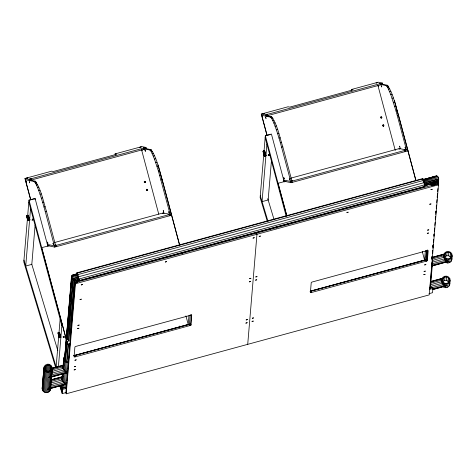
<?xml version="1.0" encoding="UTF-8"?>
<svg xmlns="http://www.w3.org/2000/svg" width="476" height="476" viewBox="0 0 476 476"><rect width="100%" height="100%" fill="white"/><g stroke="black" fill="none" stroke-linecap="round" stroke-linejoin="round"><path stroke-width="0.71" d="M44.679 367.692C43.911 372.529 52.229 372.625 51.509 367.752C50.599 362.807 43.036 365.128 44.494 369.882M430.59 286.017L430.078 288.283M68.526 361.867L69.865 343.392M70.02 341.173L74.399 280.566L72.203 278.865L71.489 276.502L72.679 274.866L77.392 273.765M434.778 185.241L434.939 183.022L436.266 182.57L438.313 180.392L438.015 184.081L438.313 180.392M65.039 360.54L71.608 277.681L77.993 275.943L78.832 280.191L78.439 279.513M66.67 361.825L68.08 344.106M68.312 341.155L73.179 279.876L78.814 278.305M76.791 280.608L76.612 282.833L76.791 280.608L74.399 280.566L68.883 341.131M426.038 257.224L426.27 254.279M431.875 183.498L431.702 185.711L431.91 183.742M433.493 185.158L433.672 182.939L430.78 183.641M77.606 279.953L77.421 282.173L77.606 279.953L79.04 279.579M431.964 258.522L432.143 256.314M432.44 252.625L432.619 250.418M432.922 246.729L433.041 245.259M433.398 240.832L433.517 239.363M68.669 314.684L68.788 313.208M69.091 309.513L69.27 307.294M69.573 303.599L69.752 301.379M70.055 297.684L70.24 295.471M70.537 291.776L70.662 290.295M70.96 286.6L71.144 284.386M71.442 280.691L71.626 278.472L71.418 280.673M77.618 280.739L77.499 282.22L77.6 280.751M431.809 185.241L431.934 183.76M431.994 258.391L432.178 256.165M432.422 253.208L432.601 250.983M432.904 247.282L433.089 245.063M433.392 241.362L433.511 239.88M433.88 235.436L433.999 233.954M434.362 229.515L434.487 228.034M435.272 218.407L435.397 216.925M435.76 212.486L435.885 211.005M436.248 206.56L436.367 205.079M438.128 183.647L75.095 282.56L65.849 392.623L66.206 393.795L429.239 294.882L438.485 184.819L438.128 183.647L438.432 179.904L438.158 182.849M28.167 215.271L26.745 215.658L27.061 217.722L28.096 220.543L29.518 220.162M27.412 218.906L23.8 261.931L55.621 367.442M27.662 215.961L28.994 200.104L35.081 198.45L47.892 246.366M28.566 215.176L26.745 215.658L28.096 220.543L29.923 220.001M30.559 208.399L25.716 266.03L31.809 264.37L35.099 225.213M34.98 199.682L35.081 198.45M50.587 388.6C50.795 393.836 42.15 393.92 42.162 388.713L43.881 368.251C43.798 365.604 46.6 363.604 49.099 364.271C53.621 365.401 52.181 371.024 51.753 374.303M42.162 388.713L44 367.204M42.328 389.755L43.881 368.251M42.929 383.757L43.054 382.293M43.423 377.914L43.542 376.451M43.852 372.797L44.036 370.602M42.775 390.725L44.488 370.268L44.048 369.299M44.714 369.709L44.958 366.788M45.125 370.382L45.494 365.996M43.459 391.558L45.178 371.096L44.488 370.268M45.744 371.232L46.237 365.389M44.345 392.188L46.065 371.726L45.178 371.096M46.577 371.583L47.13 365.003M45.369 392.575L47.088 372.119L46.065 371.726M47.552 371.453L48.106 364.878M46.464 392.7L48.183 372.238L51.134 371.012L52.3 368.138M48.522 371.601L49.076 365.021M47.546 392.551L49.266 372.089M49.474 371.268L49.968 365.425M50.277 371.161L50.706 366.05M48.558 392.129L50.272 371.673M50.932 376.207L48.802 377.664L50.218 377.391L50.295 376.498L51.813 373.838L51.955 369.287M50.926 370.501L51.235 366.847M49.415 391.474L51.134 371.012M51.384 370.161L51.509 367.752M50.063 390.629L50.248 388.434M50.373 386.976L51.229 376.742M51.354 375.284L51.783 370.167M50.789 383.168L50.908 381.704M51.158 378.783L51.343 376.593M50.462 389.648L50.587 388.184M50.771 385.994L51.569 376.492M56.132 366.895L58.792 335.271M58.976 333.063L60.149 319.093M59.476 332.474L58.048 332.861L59.405 337.746L60.821 337.365M58.399 366.853L61.868 325.53M62.058 323.841L61.904 325.697L28.834 201.961M62.529 325.346L62.612 324.352M63.26 337.305L64.522 336.901L63.26 337.305L63.1 336.591M62.653 389.773L61.452 387.678L61.499 385.03M61.922 379.961L62.41 374.172M62.897 368.382L63.748 358.255L64.694 356.054M61.452 387.678L61.63 385.506M62.118 379.717L62.665 373.208M63.088 368.144L63.748 358.255M66.789 383.781L63.617 382.502L62.183 380.134L62.053 378.438L51.45 381.33M62.344 377.343L62.588 374.451M67.759 372.244C65.188 371.786 62.755 369.668 63.022 366.901L63.498 365.657L51.789 368.846M63.314 365.77L63.558 362.873M63.742 360.701L64.046 357.083M61.886 388.815L62.189 385.197M62.558 380.854L63.165 373.618M63.528 369.275L64.26 360.594L63.82 359.457M64.474 360.112L71.489 276.502L77.909 274.634M66.497 387.042L62.195 388.214L61.874 392.093L60.03 385.982M66.491 392.45L62.195 393.616L62.552 389.386L62.195 388.214M62.778 388.327L63.082 384.709M63.26 382.537L64.052 373.13M64.296 370.233L65.022 361.552L64.26 360.594M63.861 388.303L64.165 384.685M64.29 383.24L65.141 373.107M65.26 371.661L66.051 362.254L65.022 361.552M65.117 387.964L67.241 362.635L66.051 362.254M50.218 377.391L66.616 372.922L66.694 372.03L65.391 371.75L65.158 371.161L51.384 374.915L51.188 375.623L51.813 373.838M66.491 386.542L66.86 382.204M66.979 380.752L67.342 376.415M67.467 374.969L67.83 370.625M67.949 369.18L68.318 364.836M66.206 393.795L75.446 283.732L75.095 282.56M75.541 282.298L75.666 280.822L76.957 280.245M76.999 274.128L77.047 273.533L78.016 275.901M77.731 281.929L77.915 279.704M158.02 166.16L158.127 164.922L179.535 245.027M179.672 327.488L179.797 326.018M191.019 324.971L191.703 314.963L75.535 346.486L74.899 346.962L74.072 356.839L75.256 356.857L190.388 325.447L191.019 324.971L190.668 323.799L191.435 314.63M247.722 344.338L256.963 234.275L256.612 233.103M263.811 153.778L260.14 197.54L267.185 220.906M264.061 150.832L265.328 135.714L271.421 134.054L284.226 181.975M264.507 150.874L263.085 151.267L264.436 156.152L265.852 155.765M266.893 144.008L262.056 201.64L268.149 199.98L271.558 159.341M310.406 292.442L311.239 282.565L311.869 282.095L427.002 250.679L428.186 250.703L427.359 260.58L426.722 261.05L311.596 292.466C309.924 293.579 309.864 289.551 310.554 292.579M394.36 101.769L394.461 100.531L415.792 180.327M422.98 179.857L423.027 179.268M424.812 185.926L424.86 185.337M431.452 185.878L431.637 183.659M427.359 260.58L427.008 259.408L427.775 250.233M436.081 184.783L436.266 182.57L438.307 180.398L438.723 179L438.616 177.685L436.992 176.037L422.956 179.488M431.982 259.283L432.226 256.338M432.476 253.393L432.72 250.447M432.904 248.234L433.214 244.551M433.404 242.344L433.648 239.398M433.898 236.453L434.082 234.24M434.332 231.294L434.576 228.349M434.826 225.404L435.07 222.459M435.32 219.513L435.57 216.562M435.754 214.355L435.998 211.409M436.248 208.464L436.498 205.519M436.742 202.574L436.992 199.623M437.176 197.415L437.486 193.732M437.67 191.525L437.92 188.579M438.164 185.628L438.723 179L423.789 182.558M429.965 288.557L431.845 266.126M431.97 264.674L432.743 260.193L431.875 257.95M430.381 288.164L432.267 265.733M432.505 262.841L432.743 260.193M432.434 288.599L432.541 287.308L429.679 288.087M432.541 287.308L432.898 288.48L432.541 292.71L428.959 293.686M441.651 282.173L441.93 278.829L443.007 277.199L444.757 276.241L446.768 276.175L448.588 277.014L449.802 278.573L450.123 280.489L449.832 284.011L449.195 285.85L447.737 287.183L445.804 287.706L443.828 287.308L442.787 286.487M443.727 257.48L444.007 254.136L445.084 252.506L446.827 251.548L448.844 251.483L450.665 252.322L451.873 253.881L452.2 255.79L451.902 259.319L451.266 261.151L449.814 262.484L447.88 263.014L445.905 262.615M430.387 283.244L441.698 280.162L441.829 281.857L443.269 284.226L444.066 285.011L446.97 285.612L432.464 289.682M443.876 257.516L443.745 255.82L444.221 254.571L431.821 257.95M442.46 280.733L442.579 279.323L443.436 277.823L444.965 276.943L446.75 276.919L448.315 277.758L449.243 279.233L449.279 280.947L448.416 282.446L446.893 283.327L445.102 283.351L443.537 282.512L442.615 281.036L442.579 279.323M444.471 256.743L444.649 254.63L445.512 253.131L447.041 252.25L448.826 252.226L450.391 253.065L451.313 254.541L451.355 256.255L450.492 257.754L448.963 258.635L447.178 258.658L445.613 257.819L444.691 256.344L444.649 254.63M442.442 283.958L442.561 282.548L441.77 280.763M444.519 259.265L444.638 257.855L443.846 256.064M443.436 277.823L443.144 281.352L444.667 280.471L446.458 280.447L448.023 281.286L448.636 282.268M445.512 253.131L445.215 256.659L446.744 255.779L448.529 255.755L450.094 256.594L450.712 257.575M444.007 285.189L444.126 283.779L442.561 282.548M446.077 260.497L446.196 259.087L444.638 257.855M444.667 280.471L444.965 276.943M446.744 255.779L447.041 252.25M430.447 284.755L441.847 281.649L443.269 284.226L445.369 285.285L445.292 286.183L444.227 286.112M445.804 287.706L446.101 284.178L448.035 283.654L449.487 282.322L450.123 280.489M447.88 263.014L448.172 259.485L450.112 258.956L451.563 257.623L452.2 255.79M446.458 280.447L446.75 276.919M448.529 255.755L448.826 252.226M448.023 281.286L448.315 277.758M450.094 256.594L450.391 253.065M447.737 287.183L448.035 283.654M449.814 262.484L450.112 258.956M448.945 282.762L449.243 279.233M451.081 257.361L451.313 254.541M449.195 285.85L449.487 282.322M449.683 279.983L449.802 278.573M451.266 261.151L451.563 257.623M64.516 360.219L71.608 277.681M64.724 358.017L65.426 349.914M65.551 348.444L66.384 338.864M66.575 336.657L66.89 332.974M67.021 331.498L67.336 327.815M67.527 325.608L67.848 321.925M67.979 320.449L68.294 316.766M68.484 314.559L68.806 310.876M68.931 309.4L69.252 305.717M69.442 303.51L69.764 299.826M69.954 297.613L70.21 294.668M70.466 291.723L70.656 289.509M70.912 286.564L71.162 283.619M65.141 361.391L66.842 341.494M66.973 340.025L72.203 278.865L78.486 276.931M188.984 315.63L188.228 324.495L185.932 315.891M73.929 355.637L189.448 324.162L190.269 314.559M425.389 250.495L424.568 260.098L422.272 251.501M310.269 291.241L425.782 259.765L426.544 250.906M426.008 260.057L426.829 250.43M432.404 185.289L432.595 183.07M66.997 361.814L68.609 344.088M434.737 185.241L434.939 183.022M65.42 361.278L67.324 341.298M67.467 339.816L73.179 279.876L78.962 278.519M426.294 260.229L427.275 249.924M433.457 185.146L433.672 182.939L429.406 184.147M66.765 384.078L47.832 389.195L50.414 386.447L64.189 382.698L62.951 381.419L50.932 384.691L50.224 387.155L50.843 385.376L50.801 383.031L62.201 379.925L63.617 382.502M432.535 262.758L432.488 260.414L443.894 257.308L446.113 260.67L444.477 258.813L445.31 259.884L449.017 261.27L431.655 266.114M64.641 357.66C63.903 359.921 66.045 362.242 68.342 361.944M425.092 260.491L425.241 259.408M171.354 213.998L54.401 245.866L47.511 244.438L47.695 245.634L48.915 245.301M163.214 213.058L170.134 214.331L158.389 170.938L154.462 159.073L151.225 151.63L149.821 149.982L144.026 148.78M407.694 149.607L290.741 181.469L283.845 180.047L284.035 181.243M399.554 148.661L406.474 149.94L396.05 111.051L390.796 94.676L387.565 87.239L386.161 85.585L381.092 84.538M61.374 386.476L61.678 385.304M380.717 117.179L381.092 116.912L380.598 117.626L381.205 118.232L381.913 117.733L381.407 116.923L381.871 117.274M382.585 125.551L383.079 124.843L383.674 124.908L383.775 126.069L383.198 126.164L382.585 125.551L383.335 126.194M382.728 125.581L383.079 124.843M144.871 182.629L144.121 181.987L144.615 181.279L145.531 181.671L145.311 182.504L144.728 182.6L145.311 182.504M144.317 182.403L144.615 181.279M146.507 189.531L146.578 190.394L147.435 190.465L147.655 189.626L147.197 189.275L146.364 189.502L146.739 189.24M431.916 264.537L432.625 262.074L444.643 258.801M51.384 374.915L51.902 373.16L63.921 369.882L62.987 367.341L63.153 368.597M443.834 284.422L430.066 288.17L430.578 286.415L442.597 283.143L444.066 285.011M50.414 386.447L50.843 385.376M430.066 288.17L430.494 287.099M42.287 387.66L42.685 386.679M78.968 280.894L78.361 276.836L76.791 272.843L422.771 178.577L424.342 182.57L424.949 186.628L78.968 280.894L78.492 279.953M266.126 155.337L265.519 155.497L264.37 151.255M269.541 155.337L268.268 155.682L269.541 155.337L269.297 154.646M431.381 264.888L432.107 263.829L445.881 260.08M145.174 182.481L145.21 181.344M146.578 190.394L147.298 190.436L147.655 189.626M381.205 118.232L381.734 117.251M383.198 126.164L383.9 125.664L383.674 124.908M49.248 388.928L49.992 387.964M73.863 355.798L189.418 324.483L190.668 323.799M310.203 291.401L425.758 260.092L427.008 259.408M431.351 263.43L432.148 262.502M32.969 219.9L33.023 219.144L32.969 219.9L31.928 220.079L33.201 219.733M266.179 114.52C269.612 112.848 263.276 116.334 267.786 115.406L266.506 115.739M49.962 387.744L49.325 388.029L65.724 383.561L65.646 384.459L64.052 384.352M32.981 219.18L32.606 219.317M77.517 274.003L71.87 275.515L77.386 273.664M268.482 155.735L268.303 155.146L269.136 154.92L269.309 155.509M56.501 246.288L55.418 246.592M66.616 372.922L67.735 372.541M28.274 215.384L26.906 215.83L28.013 215.313M264.614 150.987L263.246 151.433L264.674 151.047M59.583 332.587L58.209 333.033L59.643 332.641M29.22 219.454C27.257 221.376 25.633 215.461 28.233 215.949M59.655 333.593L58.245 334.045L59.167 337.091L58.197 333.545L58.245 334.045L59.678 333.658M424.294 184.736L438.307 180.398L424.193 184.141M143.966 147.852C145.347 147.37 141.759 148.411 143.966 147.852L144.293 149.077L143.478 149.25M144.293 149.077L144.752 148.917L144.151 149.047M55.002 245.348L56.174 245.063L55.091 245.366M55.329 246.574L56.126 246.348M169.349 215.563L169.813 215.402L169.206 215.533M292.026 182.07L291.562 182.231L292.169 182.1M423.081 181.183L438.003 176.644L423.116 180.428M424.009 183.397L438.717 179.006M29.173 219.501L27.953 219.858L26.983 216.312L28.304 215.931M423.2 179.738L435.73 175.947L436.998 176.031M26.888 216.342L28.167 215.973M29.572 219.924L28.126 220.233L29.542 219.829M265.911 155.533L264.46 155.836L265.882 155.432M60.88 337.127L59.429 337.436L60.851 337.026M71.87 275.515L77.564 273.896M30.773 180.005L31.446 179.797L30.631 179.976M380.062 84.77L381.092 84.52L380.187 84.799M405.546 151.142L404.874 151.344L405.689 151.172M425.859 185.152L427.989 184.551M29.958 219.799L28.126 220.233L29.458 219.858M265.685 155.551L264.46 155.836L265.798 155.462M73.185 279.876L75.666 280.822L79.248 279.823M60.654 337.145L59.429 337.436L60.767 337.062M423.372 179.803L436.992 176.037L422.789 179.738M265.709 155.807L264.436 156.152L263.698 154.414L263.085 151.267L264.353 150.922M268.94 154.926L268.25 155.105M424.979 185.646L436.254 182.576L434.314 182.849M60.678 337.401L59.405 337.746L58.667 336.008L58.048 332.861L59.316 332.516M30.625 199.753L24.936 178.464L51.735 171.158L53.389 171.503L116.739 154.242L115.085 153.903L115.412 155.122M115.085 153.903L141.884 146.596L146.025 147.453L146.352 148.679L29.399 180.541L29.072 179.321L24.936 178.464M266.959 135.362L261.27 114.067L288.075 106.767L289.729 107.112L353.079 89.851L351.425 89.506L351.752 90.732M351.425 89.506L378.224 82.205L382.359 83.062L382.686 84.282L265.739 116.15L265.412 114.924L261.27 114.067M29.072 179.321L146.025 147.453M265.412 114.924L382.359 83.062M25.264 179.69L34.088 181.511L35.307 181.183C41.46 189.894 43.143 201.211 46.464 211.249L55.621 245.533M149.821 149.982L151.041 149.648C157.193 158.365 158.877 169.682 162.197 179.72L179.779 245.467M261.598 115.293L270.428 117.12L271.647 116.787C277.794 125.503 279.483 136.82 282.803 146.858L291.961 181.142M386.161 85.585L387.375 85.252C393.527 93.968 395.217 105.285 398.537 115.323L415.929 180.356M34.088 181.511L34.7 181.981L35.92 181.648M150.434 150.452L151.654 150.119M270.428 117.12L271.04 117.59L272.26 117.257M386.774 86.055L387.994 85.722M34.7 181.981L35.492 183.165L36.712 182.832M151.225 151.63L152.445 151.297M271.04 117.59L271.832 118.768L273.051 118.435M387.565 87.239L388.785 86.906M35.492 183.165L36.444 185.027L37.663 184.694M152.177 153.492L153.397 153.159M271.832 118.768L272.784 120.63L274.003 120.303M388.517 89.101L389.737 88.768M36.444 185.027L37.533 187.526L38.752 187.193M153.266 155.997L154.48 155.664M272.784 120.63L273.873 123.135L275.086 122.802M389.606 91.6L390.82 91.267M37.533 187.526L38.729 190.602L39.942 190.269M154.462 159.073L155.676 158.74M273.873 123.135L275.063 126.211L276.282 125.878M390.796 94.676L392.016 94.343M38.729 190.602L40.002 194.178L41.216 193.845M155.735 162.649L156.949 162.316M275.063 126.211L276.342 129.787L277.556 129.454M392.069 98.252L393.289 97.919M29.583 200.128L34.456 198.801M265.923 135.731L270.1 134.595M40.002 194.178L41.323 198.165L42.542 197.837M157.056 166.636L158.276 166.302M276.342 129.787L277.663 133.774L278.876 133.441M393.396 102.239L394.61 101.912M41.323 198.165L42.656 202.467L43.875 202.139M158.389 170.938L159.609 170.604M277.663 133.774L278.995 138.076L280.215 137.743M394.729 106.541L395.949 106.207M42.656 202.467L43.976 206.977L45.196 206.643M159.71 175.442L160.93 175.114M278.995 138.076L280.316 142.586L281.536 142.253M396.05 111.051L397.27 110.718M27.168 216.449L28.596 216.056M170.301 214.938L171.681 215.223L54.728 247.092L45.244 211.582L46.464 211.249M160.977 180.047L162.197 179.72M263.508 152.052L264.936 151.666M408.021 150.832L291.068 182.695L281.584 147.191L282.803 146.858M397.317 115.656L398.537 115.323M263.531 152.368L264.198 155.497L263.228 151.951L263.531 152.368L264.965 151.981M264.852 152.207L265.459 152.04M27.477 217.395L28.911 217.008M263.817 153.004L265.251 152.612M27.465 217.574L28.893 217.181M29.256 219.716L28.863 217.758L29.47 217.591M27.781 218.484L29.209 218.091M264.12 154.093L265.548 153.7M29.333 218.972L27.9 219.359L29.185 219.121M29.441 219.109L28.013 219.495L29.47 219.335M265.781 154.712L264.347 155.105L265.804 154.944M54.681 242.486L163.744 212.772M290.306 178.286L400.798 148.179M49.016 245.741L41.704 247.663L67.681 344.422L70.549 343.636M286.076 181.148L278.043 183.272L286.796 215.545M77.118 273.153L423.099 178.887M77.701 274.64L423.682 180.374M423.723 181.743L438.61 177.691M78.361 276.836L424.342 182.57M78.891 279.037L424.872 184.771M75.666 280.822L79.23 279.852M79.117 280.548L425.098 186.283M75.446 283.732L438.485 184.819M58.471 333.652L59.905 333.26M58.786 334.598L60.214 334.212M58.774 334.777L60.202 334.384M59.089 335.687L60.517 335.294M60.749 336.306L59.316 336.699L60.773 336.538M60.672 337.187L59.244 337.579L60.506 337.294M28.994 200.104L67.544 344.392L70.412 343.607M431.702 257.445L444.53 253.946M432.743 257.272L444.578 254.053M73.792 355.608L189.448 324.162M310.846 291.02L425.782 259.765M431.726 259.099L443.745 255.82M52.402 368.132L63.808 365.027M52.717 368.168L63.855 365.134M431.732 265.221L447.416 260.943M431.613 266.013L449.017 261.27M52.419 369.792L63.022 366.901M51.765 371.494L63.171 368.388L63.754 369.894M50.295 376.498L66.694 372.03M48.802 377.664L67.592 372.541M51.432 379.669L62.838 376.564M51.051 379.89L62.886 376.671M51.509 380.193L62.529 377.188M430.369 281.59L443.198 278.091M430.697 281.613L442.531 278.389M430.471 282.101L442.174 278.912M47.832 389.195L66.628 384.078M62.552 389.386L66.134 388.41M429.316 289.456L432.898 288.48M432.541 288.783L445.369 285.285M432.351 289.592L446.97 285.612M64.79 383.817L65.724 383.561L64.421 383.287M424.806 185.628L436.254 182.576M264.299 150.946L263.085 151.267L264.519 150.91M291.699 180.844L292.514 180.672L291.431 180.975M59.268 332.54L58.048 332.861L59.488 332.504M264.46 155.836L265.733 155.509M28.126 220.233L30.03 219.733M59.429 337.436L60.702 337.103M26.745 215.658L28.179 215.301M72.203 278.865L78.701 277.264M71.495 276.502L77.891 274.961M29.333 219.037L27.9 219.359L29.25 219.073M27.935 220.376L29.197 220.096M442.597 283.143L441.847 281.649M62.951 381.419L62.017 378.878L62.183 380.134M67.241 362.635L68.496 362.664M446.274 261.77L447.339 261.842M380.955 116.888L381.55 116.953M47.088 372.119L48.183 372.238M446.196 259.087L448.172 259.485M444.126 283.779L446.101 284.178M73.804 274.652L75.071 274.908M381.312 84.002L387.375 85.252M266.578 115.739L271.647 116.787M145.971 148.601L151.041 149.648M291.068 182.695L284.172 181.267L283.845 180.047M30.238 180.13L35.307 181.183M54.728 247.092L47.838 245.664L47.511 244.438M265.269 155.003L265.519 155.497M28.929 219.4L29.179 219.894M60.208 336.532C61.255 338.341 59.357 331.379 59.381 333.503M443.894 257.308L444.281 258.307M423.42 179.946L424.759 184.789M426.829 259.628L427.18 260.8M426.371 259.878L426.722 261.05M425.758 260.092L426.109 261.264M430.578 285.755L430.988 287.111M430.417 285.677L430.845 287.082M311.245 291.294L311.596 292.466M310.638 291.413L310.989 292.585M268.964 154.658L269.142 155.241M268.714 155.081L268.892 155.664M268.524 154.777L268.702 155.36M268.178 154.95L268.357 155.539M267.756 198.676L273.855 218.9M276.199 226.689L276.627 228.105M260.289 195.773L267.976 221.269M270.112 228.349L270.535 229.765M190.489 324.019L190.84 325.191M190.031 324.269L190.388 325.447M189.418 324.483L189.775 325.655M74.905 355.685L75.256 356.857M74.298 355.804L74.655 356.976M32.957 219.037L33.136 219.626M32.63 219.049L32.802 219.638M28.863 217.758L28.036 215.652L28.054 216.158M63.796 336.639L63.974 337.228M63.362 336.74L63.54 337.323M31.749 264.174L57.798 350.562M23.949 260.17L56.192 367.091M59.863 385.875L62.195 393.616M378.212 85.371L378.408 86.334L378.087 85.347M141.878 149.767L142.074 150.725L141.747 149.738M280.316 142.586L281.584 147.191M43.976 206.977L45.244 211.582M377.855 85.222L395.276 150.446M261.74 115.323L267.101 135.392M265.328 135.714L286.736 215.818M265.174 137.57L286.201 216.241M288.111 223.393L288.492 224.827M181.695 252.631L182.076 254.065M141.515 149.619L158.746 214.123M25.401 179.714L30.762 199.783M264.394 151.767L264.602 152.784M451.688 258.046L451.902 259.319M449.612 282.738L449.832 284.011M76.791 272.843L76.832 273.807M26.347 182.118L25.978 180.993L26.347 182.118M29.655 182.802L29.286 181.677L29.655 182.802M47.886 243.254L47.517 242.129L47.886 243.254M53.401 244.39L53.038 243.272L53.401 244.39M145.388 151.267L145.019 150.148L145.388 151.267M163.619 211.719L163.25 210.594L163.619 211.719M169.135 212.861L168.766 211.737L169.135 212.861M262.687 117.721L262.318 116.602L262.687 117.721M265.995 118.405L265.626 117.286L265.995 118.405M284.226 178.857L283.857 177.738L284.226 178.857M289.741 179.999L289.372 178.875L289.741 179.999M381.728 86.876L381.359 85.751L381.728 86.876M399.959 147.328L399.59 146.203L399.959 147.328M405.475 148.464L405.106 147.346L405.475 148.464M437.45 181.648L437.271 183.867L437.45 181.648M75.381 369.519L74.125 369.923L75.381 369.519M75.648 366.341L74.393 366.746L75.648 366.341M76.196 359.844L74.94 360.249L76.196 359.844M78.849 328.244L77.588 328.648L78.849 328.244M79.117 325.066L77.856 325.471L79.117 325.066M81.289 299.166L80.033 299.571L81.289 299.166M82.521 284.499L81.265 284.904L82.521 284.499M166.582 261.598L165.321 262.002L166.582 261.598M247.157 322.716L245.896 323.121L247.157 322.716M247.419 319.539L246.163 319.943L247.419 319.539M250.62 281.441L249.364 281.846L250.62 281.441M250.888 278.264L249.632 278.668L250.888 278.264M254.291 237.697L253.036 238.101L254.291 237.697M252.03 321.383L253.28 321.11L252.03 321.383M252.298 318.212L253.547 317.932L252.298 318.212M255.499 280.114L256.743 279.834L255.499 280.114M255.767 276.937L257.01 276.657L255.767 276.937M259.17 236.37L260.42 236.09L259.17 236.37M346.885 212.469L348.135 212.195L346.885 212.469M423.807 274.587L425.05 274.307L423.807 274.587M424.068 271.409L425.318 271.13L424.068 271.409M424.616 264.912L425.865 264.632L424.616 264.912M427.269 233.311L428.519 233.032L427.269 233.311M427.537 230.134L428.787 229.86L427.537 230.134M429.709 204.234L430.958 203.96L429.709 204.234M430.947 189.567L432.19 189.287L430.947 189.567M26.632 178.173L27.804 177.893L26.632 178.173M29.946 178.863L31.118 178.577L29.946 178.863M141.116 147.007L139.843 147.34L141.116 147.007M262.972 113.782L264.144 113.496L262.972 113.782M377.456 82.61L376.177 82.949L377.456 82.61M380.764 83.294L379.491 83.633L380.764 83.294M163.97 213.04L162.691 213.373L163.97 213.04M169.486 214.182L168.254 214.527L169.486 214.182M400.304 148.643L399.031 148.982L400.304 148.643M405.82 149.785L404.546 150.124L405.82 149.785M265.65 155.789L264.436 156.152L265.667 155.807M60.619 337.389L59.405 337.746L60.63 337.401M28.387 215.914L26.983 216.312L28.411 215.925M29.286 219.501L27.858 219.888L29.292 219.519"/></g></svg>
